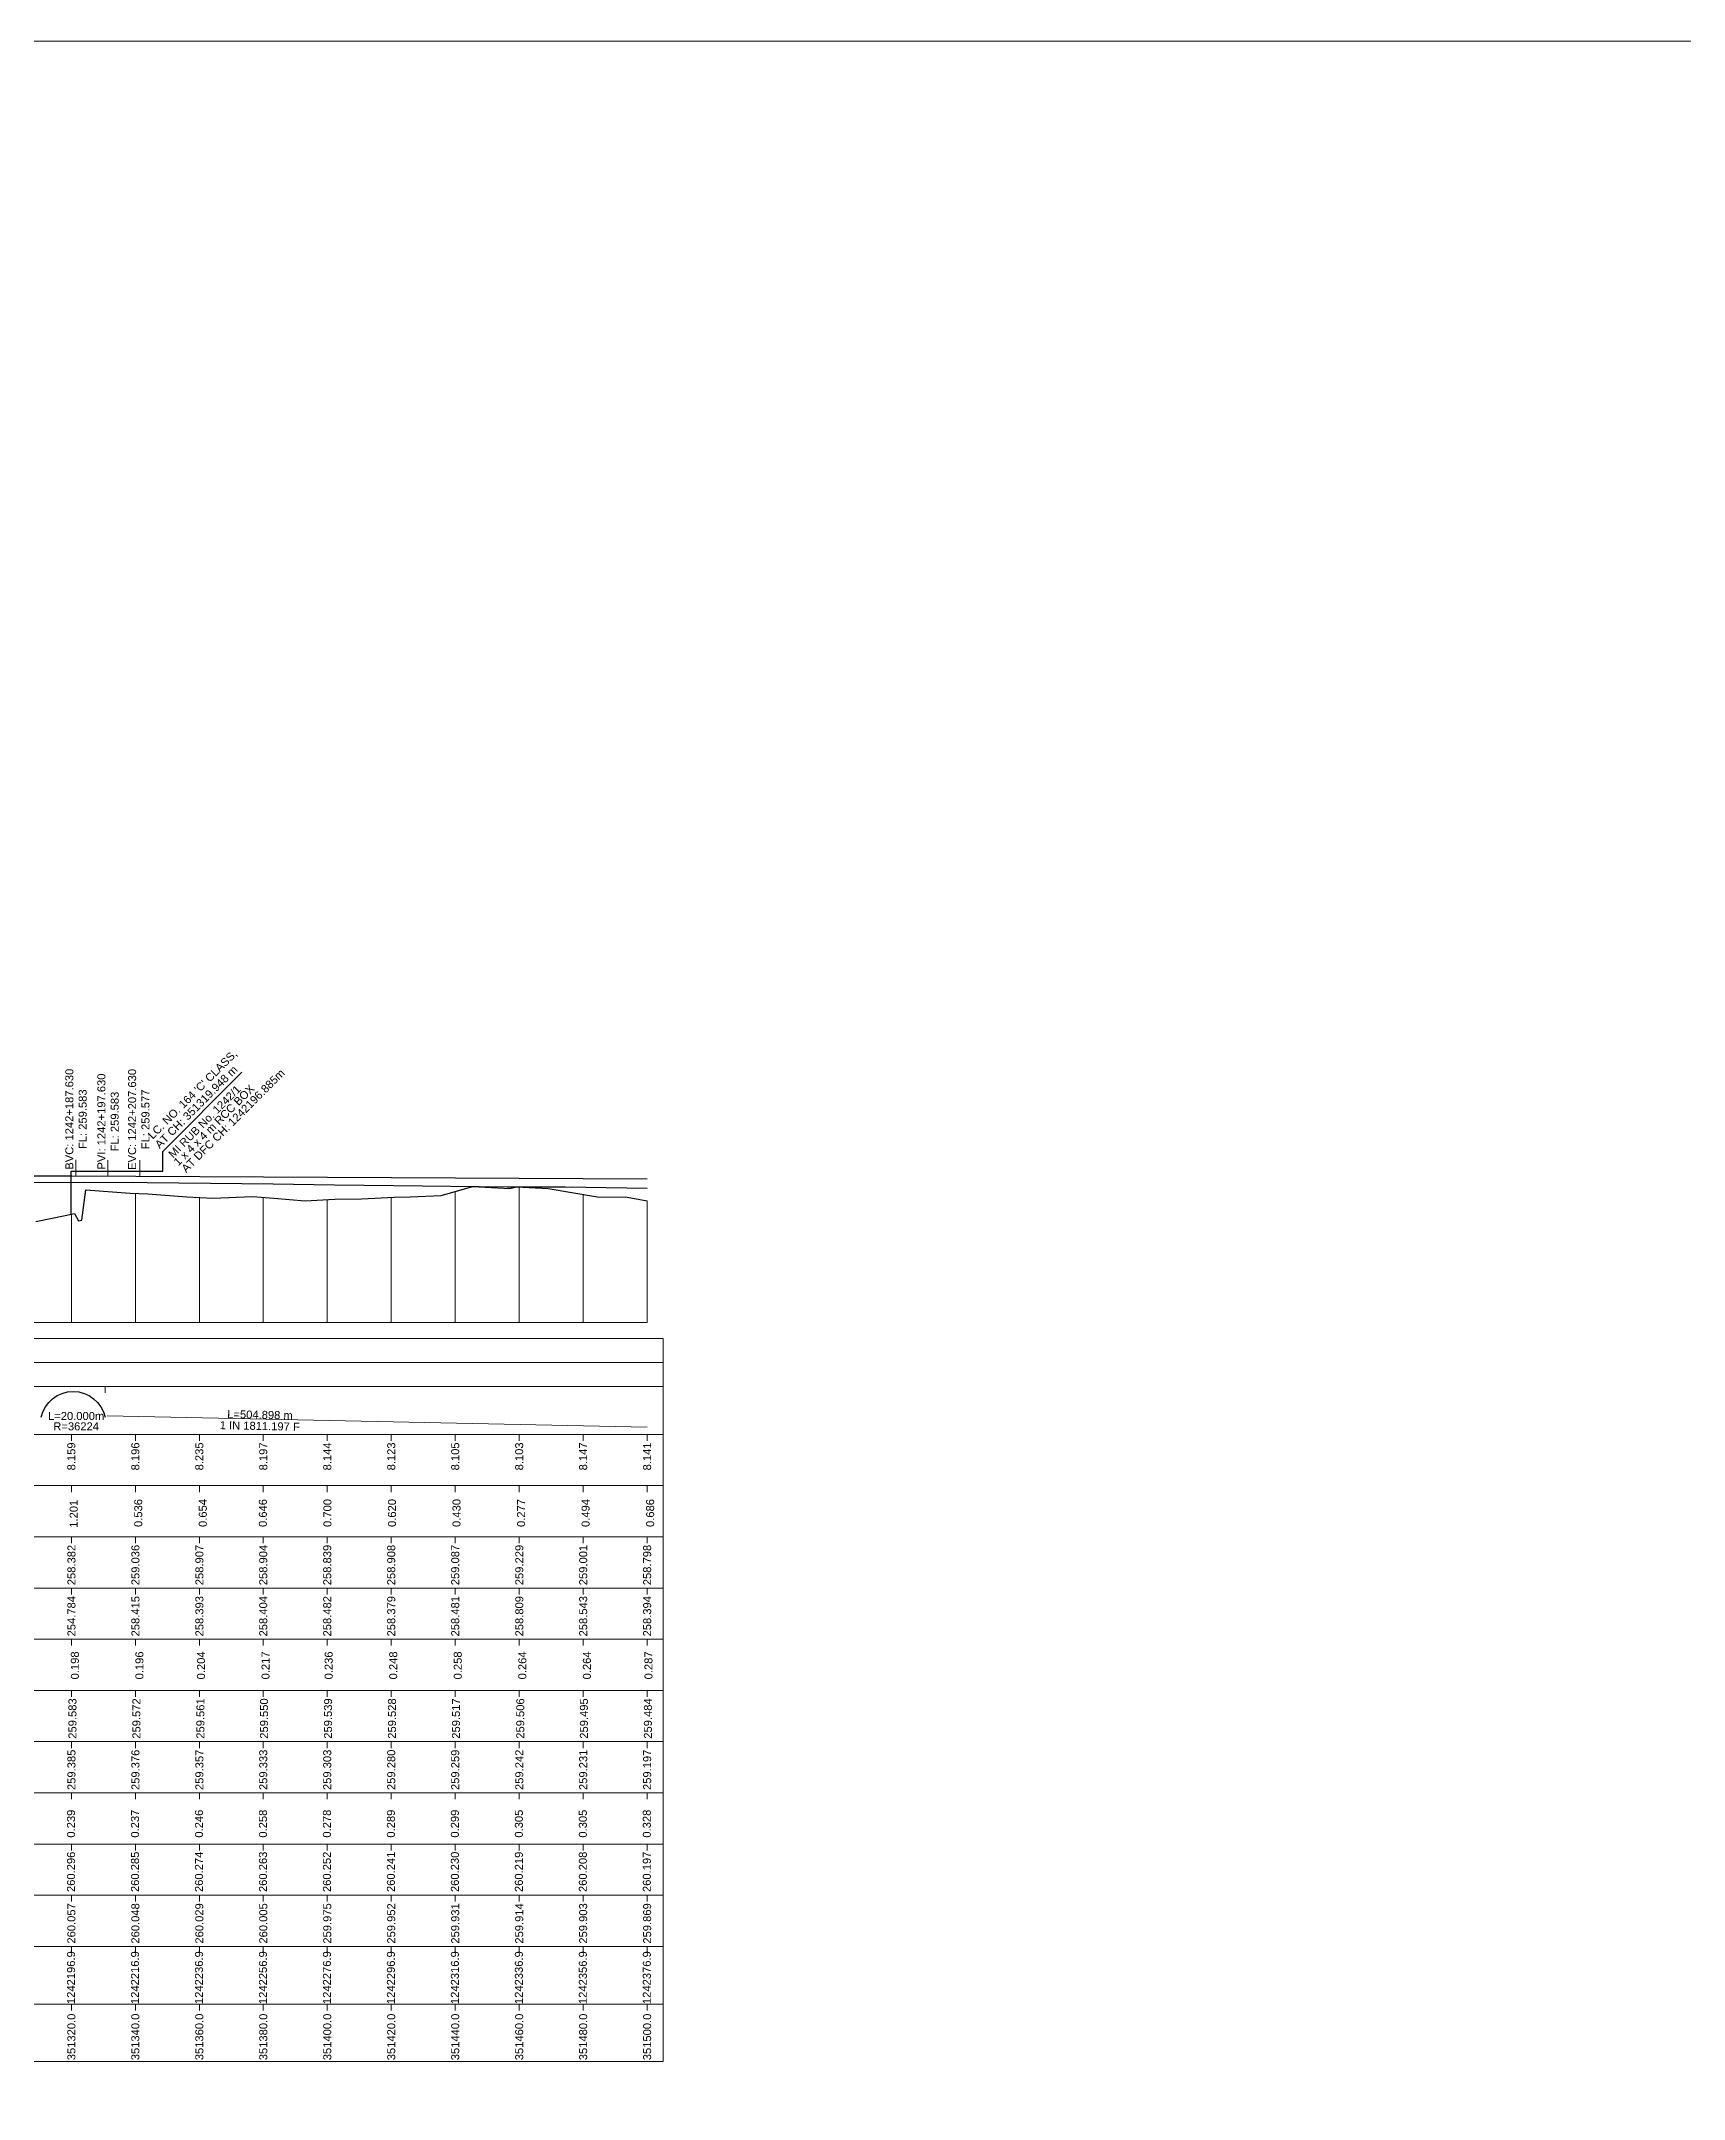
# Model space of a CAD drawing. Header units: metres. Extents: x 17822 to 25831, y -5762 to -4600.
# Drawn here: x 20311 to 20824, y -5243 to -4600 of the extents above; entities that cross this region are included whole.
import ezdxf
from ezdxf.enums import TextEntityAlignment as Align

# ---------------------------------------------------------------- set-up
doc = ezdxf.new("R2010")
doc.units = ezdxf.units.M
doc.header["$MEASUREMENT"] = 0
doc.layers.get('0').update_dxf_attribs({"lineweight": 0})
for name, color, linetype, lineweight in [('C-PFVW-BAND-VERGOM', 1, 'Continuous', 25), ('C-PROF-LABL-DG', 1, 'Continuous', 25), ('LS BVC-PVI-EVC TEXT', 10, 'Continuous', 0), ('LS DATUM X', 7, 'Continuous', 0), ('LS EXG GL', 7, 'Continuous', 0), ('LS EXG IR CH', 7, 'Continuous', 0), ('LS EXG RL', 7, 'Continuous', 0), ('LS EXG. FL', 7, 'Continuous', 0), ('LS EXG. GL AT PRO. TOE', 7, 'Continuous', 0), ('LS FRAME', 7, 'Continuous', 0), ('LS HORIZONTAL ALIGNMENT', 10, 'Continuous', 0), ('LS PRL-ERL', 10, 'Continuous', 0), ('LS PRO. DFCC CH', 10, 'Continuous', 0), ('LS PRO. RL', 10, 'Continuous', 0), ('LS PROFILE EXG FL', 7, 'Continuous', 25), ('LS PROFILE EXG GL', 7, 'Continuous', 30), ('LS PROFILE PRO FL', 1, 'Continuous', 30), ('LS TICKS', 7, 'Continuous', 0), ('LS TRACK CENTER', 10, 'Continuous', 0), ('LS VERTICAL ALIGNMENT', 10, 'Continuous', 0), ('Profile Grid', 7, 'Continuous', 0), ('Profile Vertical Alignment', 7, 'Continuous', 0), ('Proposed Formation Level', 7, 'Continuous', 0)]:
    doc.layers.add(name, color=color, linetype=linetype, lineweight=lineweight)
doc.layers.add("LS LC'S", color=7, linetype='Continuous')
doc.styles.add('Arial', font='arial.ttf')
doc.styles.get("Standard").update_dxf_attribs({"font": 'arial.ttf'})
doc.styles.add('Style-Arial', font='arial.ttf')
doc.styles.add('StyleArial', font='arial.ttf')

msp = doc.modelspace()

# ---------------------------------------------------------------- linework, layer by layer
at = {"color": 3}
msp.add_lwpolyline([(25831.2, -4599.61), (17821.7, -4599.61), (17821.7, -5762.01), (25831.2, -5762.01)], close=True, dxfattribs=at)
at = {"layer": 'C-PFVW-BAND-VERGOM', "color": 1, "linetype": 'Continuous', "lineweight": 25, "extrusion": (0, 0, -1)}
msp.add_arc((-20320.56, -5031.83), 10.25, 12.68038, 167.31962, dxfattribs=at)
at = {"layer": 'LS BVC-PVI-EVC TEXT'}
for p, q in [((20321.44, -4954.15), (20321.44, -4949.15)), ((20331.44, -4954.25), (20331.44, -4949.25)), ((20341.44, -4954.27), (20341.44, -4949.27))]:
    msp.add_line(p, q, dxfattribs=at)
at = {"layer": 'LS DATUM X', "color": 7, "linetype": 'Continuous', "lineweight": 0}
msp.add_line((20000, -5000), (20500.01, -5000), dxfattribs=at)
at = {"layer": 'LS FRAME', "flags": 128}
for points in [[(19995, -5020), (20505.01, -5020), (20505.01, -5005), (19995, -5005), (19995, -5020)], [(19995, -5035), (20505.01, -5035), (20505.01, -5020), (19995, -5020), (19995, -5035)], [(19995, -5051), (20505.01, -5051), (20505.01, -5035), (19995, -5035), (19995, -5051)], [(19995, -5067), (20505.01, -5067), (20505.01, -5051), (19995, -5051), (19995, -5067)], [(19995, -5083), (20505.01, -5083), (20505.01, -5067), (19995, -5067), (19995, -5083)], [(19995, -5099), (20505.01, -5099), (20505.01, -5083), (19995, -5083), (19995, -5099)], [(19995, -5115), (20505.01, -5115), (20505.01, -5099), (19995, -5099), (19995, -5115)], [(19995, -5131), (20505.01, -5131), (20505.01, -5115), (19995, -5115), (19995, -5131)], [(19995, -5147), (20505.01, -5147), (20505.01, -5131), (19995, -5131), (19995, -5147)], [(19995, -5163), (20505.01, -5163), (20505.01, -5147), (19995, -5147), (19995, -5163)], [(19995, -5179), (20505.01, -5179), (20505.01, -5163), (19995, -5163), (19995, -5179)], [(19995, -5195), (20505.01, -5195), (20505.01, -5179), (19995, -5179), (19995, -5195)], [(19995, -5213), (20505.01, -5213), (20505.01, -5195), (19995, -5195), (19995, -5213)], [(19995, -5231), (20505.01, -5231), (20505.01, -5213), (19995, -5213), (19995, -5231)]]:
    msp.add_lwpolyline(points, close=True, dxfattribs=at)
at = {"layer": 'LS HORIZONTAL ALIGNMENT', "flags": 128}
msp.add_lwpolyline([(20000, -5012.5), (20505.01, -5012.5)], dxfattribs=at)
at = {"layer": "LS LC'S"}
msp.add_lwpolyline([(20319.97, -4966.19), (20319.97, -4952.7), (20348.55, -4952.7), (20348.55, -4946.56), (20373.3, -4921.81)], dxfattribs=at)
at = {"layer": 'LS PROFILE EXG FL'}
msp.add_lwpolyline([(20304.22, -4956.23), (20323.81, -4956.13), (20343.71, -4956.26), (20363.47, -4956.47), (20383.06, -4956.7), (20402.28, -4957.01), (20420.84, -4957.21), (20456.38, -4957.58), (20456.92, -4957.58), (20474.35, -4957.59), (20493.61, -4957.92), (20500, -4958.03)], dxfattribs=at)
at = {"layer": 'LS PROFILE EXG GL', "flags": 128}
msp.add_lwpolyline([(20308.89, -4968.46), (20318.03, -4966.59), (20318.03, -4966.59), (20321, -4965.98), (20322.21, -4968.3), (20322.21, -4968.3), (20323.31, -4968.04), (20324.53, -4958.54), (20324.53, -4958.54), (20338.39, -4959.56), (20343.9, -4959.85), (20343.9, -4959.85), (20356.14, -4960.74), (20364.21, -4961.14), (20364.21, -4961.14), (20376.6, -4960.69), (20383.25, -4961.22), (20393.13, -4962.02), (20402.32, -4961.46), (20410.72, -4961.37), (20421.02, -4960.87), (20425.95, -4960.8), (20435.64, -4960.35), (20445.53, -4957.57), (20457.11, -4958.16), (20457.11, -4958.15), (20459.18, -4957.68), (20469.05, -4958.1), (20469.05, -4958.1), (20484.52, -4960.77), (20484.52, -4960.77), (20493.8, -4960.87), (20493.8, -4960.87), (20500.01, -4962.02)], dxfattribs=at)
at = {"layer": 'LS PROFILE PRO FL', "color": 1}
for p, q in [((20000, -4954.17), (20320.2, -4954.17)), ((20320.2, -4954.17), (20500.01, -4955.16))]:
    msp.add_line(p, q, dxfattribs=at)
at = {"layer": 'LS TICKS', "color": 7, "linetype": 'Continuous', "lineweight": 0, "flags": 128}
for points in [[(20330.56, -5022), (20330.56, -5020)], [(20320.03, -5037), (20320.03, -5035)], [(20340.03, -5037), (20340.03, -5035)], [(20360.03, -5037), (20360.03, -5035)], [(20379.99, -5037), (20379.99, -5035)], [(20399.99, -5037), (20399.99, -5035)], [(20420, -5037), (20420, -5035)], [(20440, -5037), (20440, -5035)], [(20460.04, -5037), (20460.04, -5035)], [(20480.01, -5037), (20480.01, -5035)], [(20500.01, -5037), (20500.01, -5035)], [(20320.03, -5053), (20320.03, -5051)], [(20340.03, -5053), (20340.03, -5051)], [(20360.03, -5053), (20360.03, -5051)], [(20379.99, -5053), (20379.99, -5051)], [(20399.99, -5053), (20399.99, -5051)], [(20420, -5053), (20420, -5051)], [(20440, -5053), (20440, -5051)], [(20460.04, -5053), (20460.04, -5051)], [(20480.01, -5053), (20480.01, -5051)], [(20500.01, -5053), (20500.01, -5051)], [(20320.03, -5069), (20320.03, -5067)], [(20340.03, -5069), (20340.03, -5067)], [(20360.03, -5069), (20360.03, -5067)], [(20379.99, -5069), (20379.99, -5067)], [(20399.99, -5069), (20399.99, -5067)], [(20420, -5069), (20420, -5067)], [(20440, -5069), (20440, -5067)], [(20460.04, -5069), (20460.04, -5067)], [(20480.01, -5069), (20480.01, -5067)], [(20500.01, -5069), (20500.01, -5067)], [(20320.03, -5085), (20320.03, -5083)], [(20340.03, -5085), (20340.03, -5083)], [(20360.03, -5085), (20360.03, -5083)], [(20379.99, -5085), (20379.99, -5083)], [(20399.99, -5085), (20399.99, -5083)], [(20420, -5085), (20420, -5083)], [(20440, -5085), (20440, -5083)], [(20460.04, -5085), (20460.04, -5083)], [(20480.01, -5085), (20480.01, -5083)], [(20500.01, -5085), (20500.01, -5083)], [(20320.03, -5101), (20320.03, -5099)], [(20340.03, -5101), (20340.03, -5099)], [(20360.03, -5101), (20360.03, -5099)], [(20379.99, -5101), (20379.99, -5099)], [(20399.99, -5101), (20399.99, -5099)], [(20420, -5101), (20420, -5099)], [(20440, -5101), (20440, -5099)], [(20460.04, -5101), (20460.04, -5099)], [(20480.01, -5101), (20480.01, -5099)], [(20500.01, -5101), (20500.01, -5099)], [(20320.03, -5117), (20320.03, -5115)], [(20340.03, -5117), (20340.03, -5115)], [(20360.03, -5117), (20360.03, -5115)], [(20379.99, -5117), (20379.99, -5115)], [(20399.99, -5117), (20399.99, -5115)], [(20420, -5117), (20420, -5115)], [(20440, -5117), (20440, -5115)], [(20460.04, -5117), (20460.04, -5115)], [(20480.01, -5117), (20480.01, -5115)], [(20500.01, -5117), (20500.01, -5115)], [(20320.03, -5133), (20320.03, -5131)], [(20340.03, -5133), (20340.03, -5131)], [(20360.03, -5133), (20360.03, -5131)], [(20379.99, -5133), (20379.99, -5131)], [(20399.99, -5133), (20399.99, -5131)], [(20420, -5133), (20420, -5131)], [(20440, -5133), (20440, -5131)], [(20460.04, -5133), (20460.04, -5131)], [(20480.01, -5133), (20480.01, -5131)], [(20500.01, -5133), (20500.01, -5131)], [(20320.03, -5149), (20320.03, -5147)], [(20340.03, -5149), (20340.03, -5147)], [(20360.03, -5149), (20360.03, -5147)], [(20379.99, -5149), (20379.99, -5147)], [(20399.99, -5149), (20399.99, -5147)], [(20420, -5149), (20420, -5147)], [(20440, -5149), (20440, -5147)], [(20460.04, -5149), (20460.04, -5147)], [(20480.01, -5149), (20480.01, -5147)], [(20500.01, -5149), (20500.01, -5147)], [(20320.03, -5165), (20320.03, -5163)], [(20340.03, -5165), (20340.03, -5163)], [(20360.03, -5165), (20360.03, -5163)], [(20379.99, -5165), (20379.99, -5163)], [(20399.99, -5165), (20399.99, -5163)], [(20420, -5165), (20420, -5163)], [(20440, -5165), (20440, -5163)], [(20460.04, -5165), (20460.04, -5163)], [(20480.01, -5165), (20480.01, -5163)], [(20500.01, -5165), (20500.01, -5163)], [(20320.03, -5181), (20320.03, -5179)], [(20340.03, -5181), (20340.03, -5179)], [(20360.03, -5181), (20360.03, -5179)], [(20379.99, -5181), (20379.99, -5179)], [(20399.99, -5181), (20399.99, -5179)], [(20420, -5181), (20420, -5179)], [(20440, -5181), (20440, -5179)], [(20460.04, -5181), (20460.04, -5179)], [(20480.01, -5181), (20480.01, -5179)], [(20500.01, -5181), (20500.01, -5179)], [(20320.03, -5197), (20320.03, -5195)], [(20340.03, -5197), (20340.03, -5195)], [(20360.03, -5197), (20360.03, -5195)], [(20379.99, -5197), (20379.99, -5195)], [(20399.99, -5197), (20399.99, -5195)], [(20420, -5197), (20420, -5195)], [(20440, -5197), (20440, -5195)], [(20460.04, -5197), (20460.04, -5195)], [(20480.01, -5197), (20480.01, -5195)], [(20500.01, -5197), (20500.01, -5195)], [(20320.03, -5215), (20320.03, -5213)], [(20340.03, -5215), (20340.03, -5213)], [(20360.03, -5215), (20360.03, -5213)], [(20379.99, -5215), (20379.99, -5213)], [(20399.99, -5215), (20399.99, -5213)], [(20420, -5215), (20420, -5213)], [(20440, -5215), (20440, -5213)], [(20460.04, -5215), (20460.04, -5213)], [(20480.01, -5215), (20480.01, -5213)], [(20500.01, -5215), (20500.01, -5213)]]:
    msp.add_lwpolyline(points, dxfattribs=at)
at = {"layer": 'LS VERTICAL ALIGNMENT', "flags": 128}
msp.add_lwpolyline([(20331.25, -5029.21), (20500.01, -5032.75)], dxfattribs=at)
at = {"layer": 'Profile Grid', "linetype": 'Continuous', "lineweight": 0, "flags": 128}
for points in [[(20340.03, -5000), (20340.03, -4959.64)], [(20360.03, -5000), (20360.03, -4960.93)], [(20379.99, -5000), (20379.99, -4960.96)], [(20399.99, -5000), (20399.99, -4961.61)], [(20420, -5000), (20420, -4960.92)], [(20440, -5000), (20440, -4959.13)], [(20460.04, -5000), (20460.04, -4957.71)], [(20480.01, -5000), (20480.01, -4959.99)], [(20500.01, -5000), (20500.01, -4962.02)], [(20320.03, -5000), (20320.03, -4966.18)]]:
    msp.add_lwpolyline(points, dxfattribs=at)

# ---------------------------------------------------------------- texts
at = {"layer": 'C-PROF-LABL-DG', "color": 1, "linetype": 'Continuous', "lineweight": 25, "char_height": 2.5, "attachment_point": 5, "rotation": 90, "style": 'Arial'}
for s, insert in [('BVC: 1242+187.630\\PFL: 259.583', (20321.47, -4936.5)), ('PVI: 1242+197.630\\PFL: 259.583', (20331.49, -4937.22)), ('EVC: 1242+207.630\\PFL: 259.577', (20341.1, -4936.56))]:
    msp.add_mtext(s, dxfattribs=dict(at, insert=insert))
at = {"layer": 'LS EXG GL', "style": 'Style-Arial'}
for s, p in [('258.382', (20320.03, -5069.5)), ('259.036', (20340.03, -5069.5)), ('258.907', (20360.03, -5069.5)), ('258.904', (20379.99, -5069.5)), ('258.839', (20399.99, -5069.5)), ('258.908', (20420, -5069.5)), ('259.087', (20440, -5069.5)), ('259.229', (20460.04, -5069.5)), ('259.001', (20480.01, -5069.5)), ('258.798', (20500.01, -5069.5))]:
    msp.add_text(s, height=2.5, rotation=90, dxfattribs=at).set_placement(p, align=Align.MIDDLE_RIGHT)
at = {"layer": 'LS EXG IR CH', "style": 'Style-Arial'}
for s, p in [('351320.0', (20320, -5216)), ('351340.0', (20340, -5216)), ('351360.0', (20360, -5216)), ('351380.0', (20380, -5216)), ('351400.0', (20400, -5216)), ('351420.0', (20420, -5216)), ('351440.0', (20440, -5216)), ('351460.0', (20460, -5216)), ('351480.0', (20480, -5216)), ('351500.0', (20500, -5216))]:
    msp.add_text(s, height=2.5, rotation=90, dxfattribs=at).set_placement(p, align=Align.MIDDLE_RIGHT)
at = {"layer": 'LS EXG RL', "style": 'Style-Arial'}
for s, p in [('260.057', (20320, -5181.5)), ('260.048', (20340, -5181.5)), ('260.029', (20360, -5181.5)), ('260.005', (20380, -5181.5)), ('259.975', (20400, -5181.5)), ('259.952', (20420, -5181.5)), ('259.931', (20440, -5181.5)), ('259.914', (20460, -5181.5)), ('259.903', (20480, -5181.5)), ('259.869', (20500, -5181.5))]:
    msp.add_text(s, height=2.5, rotation=90, dxfattribs=at).set_placement(p, align=Align.MIDDLE_RIGHT)
at = {"layer": 'LS EXG. FL'}
for s, p in [('259.385', (20320.03, -5133.5)), ('259.376', (20340.03, -5133.5)), ('259.357', (20360.03, -5133.5)), ('259.333', (20379.99, -5133.5)), ('259.303', (20399.99, -5133.5)), ('259.280', (20420, -5133.5)), ('259.259', (20440, -5133.5)), ('259.242', (20460.04, -5133.5)), ('259.231', (20480.01, -5133.5)), ('259.197', (20500.01, -5133.5))]:
    msp.add_text(s, height=2.5, rotation=90, dxfattribs=at).set_placement(p, align=Align.MIDDLE_RIGHT)
at = {"layer": 'LS EXG. GL AT PRO. TOE'}
for s, p in [('254.784', (20320.03, -5085.5)), ('258.415', (20340.03, -5085.5)), ('258.393', (20360.03, -5085.5)), ('258.404', (20379.99, -5085.5)), ('258.482', (20399.99, -5085.5)), ('258.379', (20420, -5085.5)), ('258.481', (20440, -5085.5)), ('258.809', (20460.04, -5085.5)), ('258.543', (20480.01, -5085.5)), ('258.394', (20500.01, -5085.5))]:
    msp.add_text(s, height=2.5, rotation=90, dxfattribs=at).set_placement(p, align=Align.MIDDLE_RIGHT)
at = {"layer": "LS LC'S", "style": 'StyleArial'}
for s, p in [("LC. NO. 164 'C' CLASS,", (20345.45, -4942.92)), (' AT CH: 351319.948 m', (20346.93, -4946.5))]:
    msp.add_text(s, height=2.5, rotation=45, dxfattribs=at).set_placement(p)
at = {"layer": "LS LC'S", "color": 1, "style": 'StyleArial'}
for s, p in [('AT DFC CH: 1242196.885m  ', (20355.92, -4953.36)), ('MI RUB No. 1242/1', (20351.8, -4948.81)), (' 1 x 4 x 4 m RCC BOX', (20352.76, -4951.92))]:
    msp.add_text(s, height=2.5, rotation=45, dxfattribs=at).set_placement(p)
at = {"layer": 'LS PRL-ERL'}
for s, p in [('0.239', (20321.15, -5161)), ('0.237', (20341.15, -5161)), ('0.246', (20361.15, -5161)), ('0.258', (20381.15, -5161)), ('0.278', (20401.15, -5161)), ('0.289', (20421.15, -5161)), ('0.299', (20441.15, -5161)), ('0.305', (20461.15, -5161)), ('0.305', (20481.15, -5161)), ('0.328', (20501.15, -5161))]:
    msp.add_text(s, height=2.5, rotation=90, dxfattribs=at).set_placement(p)
at = {"layer": 'LS PRO. DFCC CH'}
for s, p in [('1242196.9', (20321.15, -5213)), ('1242216.9', (20341.15, -5213)), ('1242236.9', (20361.15, -5213)), ('1242256.9', (20381.15, -5213)), ('1242276.9', (20401.15, -5213)), ('1242296.9', (20421.15, -5213)), ('1242316.9', (20441.15, -5213)), ('1242336.9', (20461.15, -5213)), ('1242356.9', (20481.15, -5213)), ('1242376.9', (20501.15, -5213))]:
    msp.add_text(s, height=2.5, rotation=90, dxfattribs=at).set_placement(p)
at = {"layer": 'LS PRO. RL'}
for s, p in [('260.296', (20321.15, -5178)), ('260.285', (20341.15, -5178)), ('260.274', (20361.15, -5178)), ('260.263', (20381.15, -5178)), ('260.252', (20401.15, -5178)), ('260.241', (20421.15, -5178)), ('260.230', (20441.15, -5178)), ('260.219', (20461.15, -5178)), ('260.208', (20481.15, -5178)), ('260.197', (20501.15, -5178))]:
    msp.add_text(s, height=2.5, rotation=90, dxfattribs=at).set_placement(p)
at = {"layer": 'LS TRACK CENTER', "style": 'Style-Arial'}
for s, p in [('8.159', (20320, -5037.5)), ('8.196', (20340, -5037.5)), ('8.235', (20360, -5037.5)), ('8.197', (20380, -5037.5)), ('8.144', (20400, -5037.5)), ('8.123', (20420, -5037.5)), ('8.105', (20440, -5037.5)), ('8.103', (20460, -5037.5)), ('8.147', (20480, -5037.5)), ('8.141', (20500, -5037.5))]:
    msp.add_text(s, height=2.5, rotation=90, dxfattribs=at).set_placement(p, align=Align.MIDDLE_RIGHT)
at = {"layer": 'LS VERTICAL ALIGNMENT', "insert": (20378.94, -5030.62), "char_height": 2.5, "attachment_point": 5, "rotation": 358.79699, "line_spacing_factor": 0.84, "style": 'Style-Arial'}
msp.add_mtext('L=504.898 m\\P1 IN 1811.197 F', dxfattribs=at)
at = {"layer": 'Profile Vertical Alignment', "color": 1, "insert": (20321.5, -5030.87), "char_height": 2.5, "attachment_point": 5, "line_spacing_factor": 0.776524, "style": 'Style-Arial'}
msp.add_mtext('{\\fArial|b0|i0|c0|p34;L=20.000m\\PR=36224}', dxfattribs=at)
at = {"layer": 'Proposed Formation Level', "color": 1, "style": 'Style-Arial'}
for s, p in [('1.201', (20321.98, -5064.16)), ('0.536', (20342.16, -5063.92)), ('0.654', (20362.34, -5063.92)), ('0.646', (20381.12, -5063.92)), ('0.700', (20401.3, -5063.92)), ('0.620', (20421.48, -5063.92)), ('0.430', (20441.66, -5063.92)), ('0.277', (20461.84, -5063.92)), ('0.494', (20482.02, -5063.92)), ('0.686', (20502.2, -5063.92)), ('0.198', (20322.34, -5111.55)), ('0.196', (20342.52, -5111.55)), ('0.204', (20361.78, -5111.55)), ('0.217', (20381.96, -5111.55)), ('0.236', (20401.69, -5111.55)), ('0.248', (20421.87, -5111.55)), ('0.258', (20442.05, -5111.55)), ('0.264', (20462.23, -5111.55)), ('0.264', (20482.41, -5111.55)), ('0.287', (20501.67, -5111.55))]:
    msp.add_text(s, height=2.5, rotation=90, dxfattribs=at).set_placement(p)
for s, p in [('259.583', (20320.34, -5123.78)), ('259.572', (20340.34, -5123.78)), ('259.561', (20360.34, -5123.78)), ('259.550', (20380.24, -5123.78)), ('259.539', (20400.24, -5123.78)), ('259.528', (20420.24, -5123.78)), ('259.517', (20440.24, -5123.78)), ('259.506', (20460.34, -5123.78)), ('259.495', (20480.24, -5123.78)), ('259.484', (20500.24, -5123.78))]:
    msp.add_text(s, height=2.5, rotation=90, dxfattribs=at).set_placement(p, align=Align.MIDDLE_CENTER)

doc.saveas('drawing.dxf')
